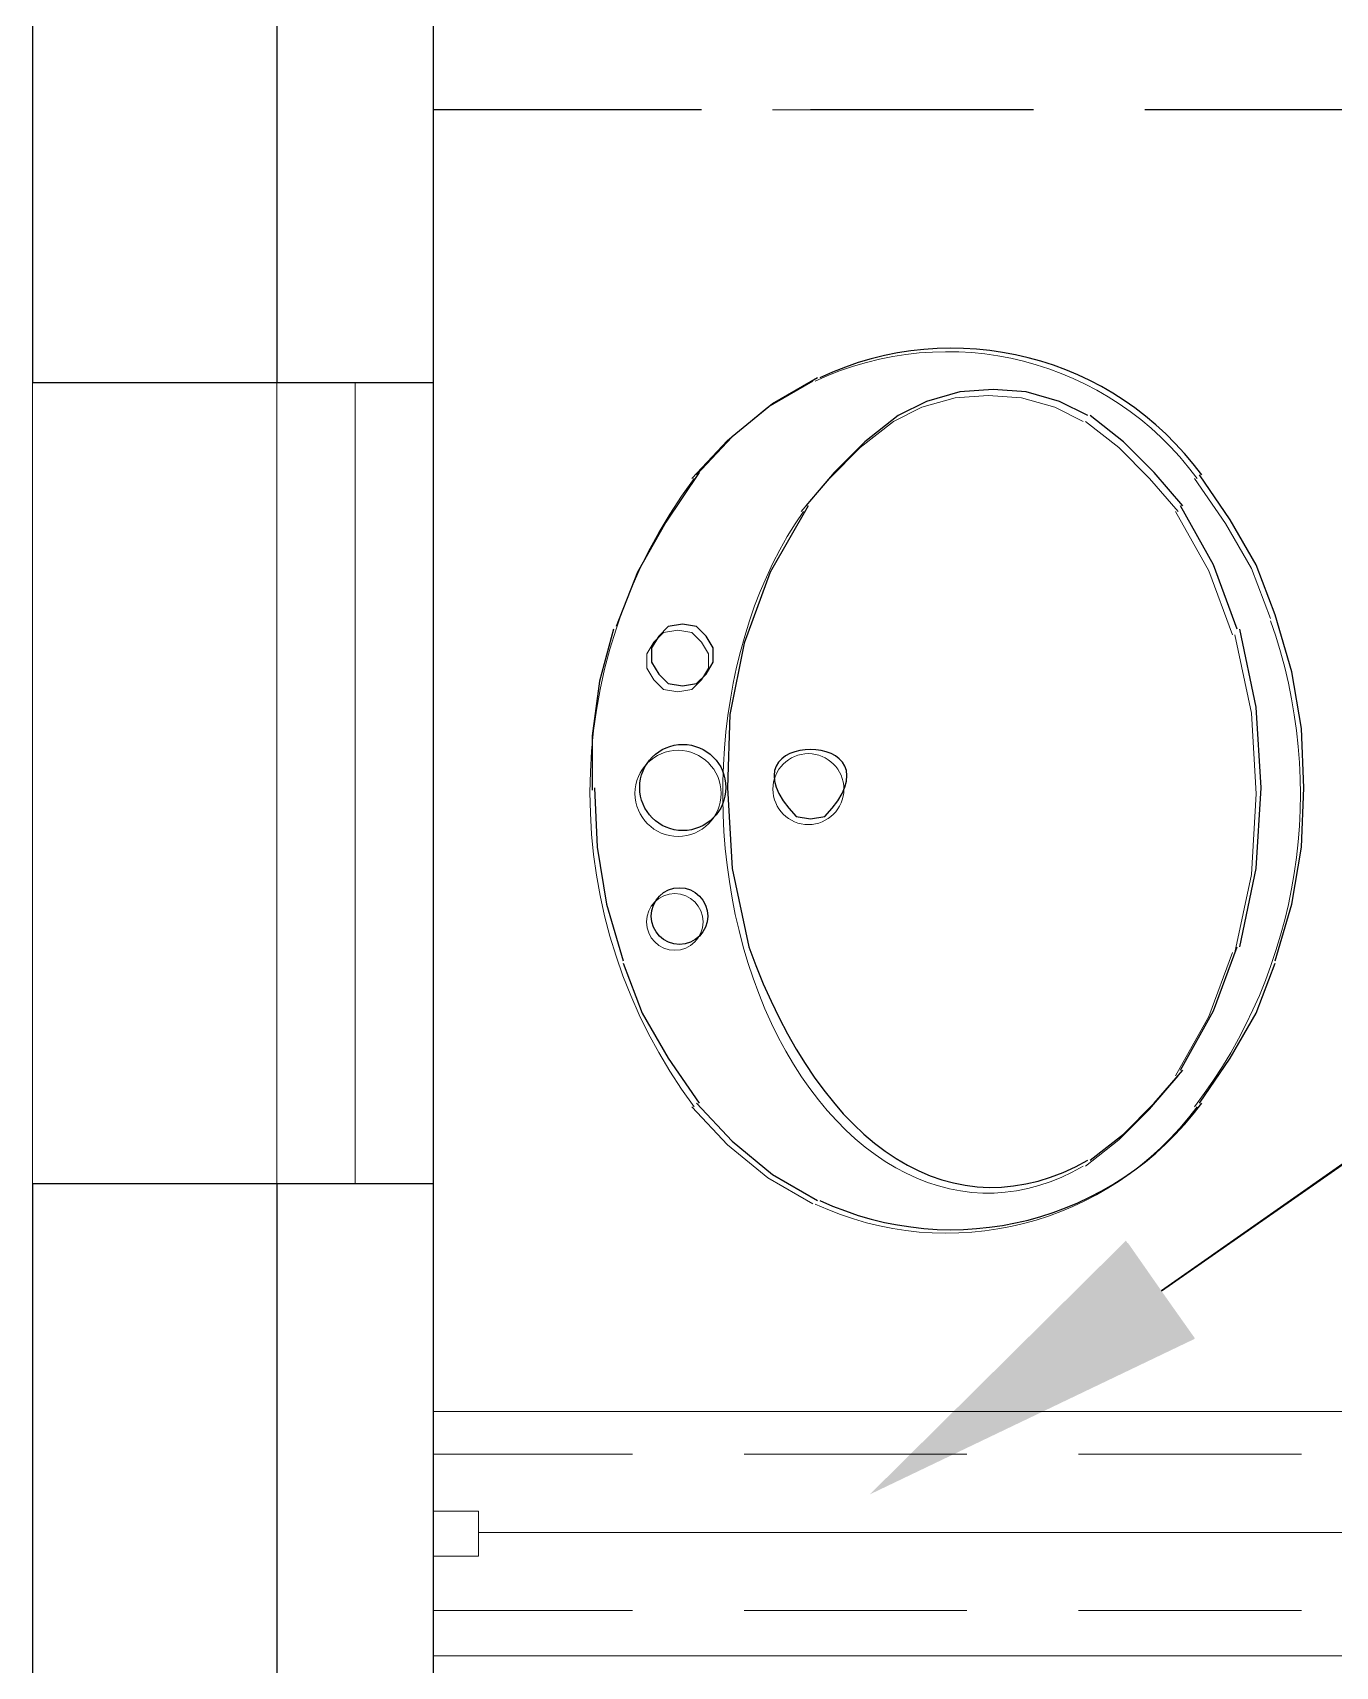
# Model space of a CAD drawing. Header units: inches. Extents: x -167 to 6071, y -6287 to -2731.
# Drawn here: x -112.1 to -82.8, y -5929.83 to -5893.08 of the extents above; entities that cross this region are included whole.
import ezdxf
from ezdxf import colors
from ezdxf.entities.mleader import LeaderData, LeaderLine
from ezdxf.math import Vec2, Vec3

# ---------------------------------------------------------------- set-up
doc = ezdxf.new("R2010")
doc.units = ezdxf.units.IN
doc.header["$LTSCALE"] = 96
doc.header["$MEASUREMENT"] = 0
doc.linetypes.add('Dash', pattern=[0.225, 0.15, -0.075])
doc.layers.add('Doors', color=5, linetype='Continuous', lineweight=9)
doc.layers.add('Wall_line', color=6, linetype='Continuous', lineweight=18)
doc.layers.add('Furniture', color=7, linetype='Continuous', lineweight=5, true_color=0x994d00)
doc.layers.add('PDF_Geometry', color=7, linetype='Continuous', true_color=0x4a4a4a)
doc.layers.add('PDF_Solid Fills', color=7, linetype='Continuous')
doc.styles.get("Standard").update_dxf_attribs({"font": 'arial.ttf'})

# ---------------------------------------------------------------- blocks, each defined once
blk = doc.blocks.new('Sink')
at = {"layer": 'Furniture'}
for points in [[(-2.293, 7.067), (-3.093, 7.92), (-4, 8.667), (-5.013, 9.253)], [(-11.147, 8.4), (-11.893, 7.813), (-12.587, 7.12), (-13.227, 6.373)], [(-13.173, 6.373), (-13.92, 5.04), (-14.453, 3.6)], [(-14.507, 3.6), (-14.88, 1.84), (-14.987, 0.027), (-14.88, -1.787), (-14.507, -3.547)], [(-14.453, -3.547), (-13.92, -4.987), (-13.173, -6.32)], [(-15.307, -3.92), (-14.88, -5.04), (-14.293, -6.053), (-13.6, -7.067)], [(-13.227, -6.32), (-12.587, -7.067), (-11.893, -7.76), (-11.147, -8.347)], [(-11.093, -8.347), (-10.453, -8.667), (-9.707, -8.88), (-8.96, -8.933), (-8.213, -8.88), (-7.467, -8.667), (-6.827, -8.347), (-6.08, -7.76), (-5.387, -7.067), (-4.747, -6.32)], [(-5.013, -9.253), (-4, -8.667), (-3.093, -7.92), (-2.293, -7.067)]]:
    blk.add_lwpolyline(points, dxfattribs=at)
blk.add_lwpolyline([(-1.973, -2.267), (-2.293, -2.32), (-2.507, -2.533), (-2.667, -2.8), (-2.667, -3.12), (-2.507, -3.387), (-2.293, -3.6), (-1.973, -3.653), (-1.653, -3.6), (-1.44, -3.387), (-1.28, -3.12), (-1.28, -2.8), (-1.44, -2.533), (-1.653, -2.32)], close=True, dxfattribs=at)
for centre, radius in [((-1.908, 2.91), 0.637), ((-1.982, 0.018), 0.969), ((-4.913, -0.078), 0.798)]:
    blk.add_circle(centre, radius, dxfattribs=at)
for centre, radius, start, end in [((-8.025, 2.919), 6.992, 64.9653, 143.609), ((-4.365, 0.025), 11.613, 142.6761, 199.5796), ((-11.813, 0), 11.813, 323.2594, 36.7406), ((-8.035, -2.956), 6.962, 216.1908, 295.2349)]:
    blk.add_arc(centre, radius, start, end, dxfattribs=at)
blk.add_ellipse((-8.858, 0.171), major_axis=(-0.18, 8.837), ratio=0.664092, start_param=3.873962, end_param=6.643025, dxfattribs=at)

msp = doc.modelspace()

# ---------------------------------------------------------------- linework, layer by layer
at = {"layer": 'Doors', "transparency": 33554687}
for points in [[(-112.097, -5900.949), (-112.097, -5918.975)], [(-106.603, -5900.949), (-106.603, -5918.975)], [(-104.843, -5900.949), (-104.843, -5918.975)], [(-98.603, -5925.055), (-103.083, -5925.055)], [(-91.083, -5925.055), (-96.097, -5925.055)], [(-83.563, -5925.055), (-88.577, -5925.055)], [(-102.07, -5926.815), (-76.577, -5926.815)], [(-98.603, -5928.575), (-103.083, -5928.575)], [(-91.083, -5928.575), (-96.097, -5928.575)], [(-83.563, -5928.575), (-88.577, -5928.575)]]:
    msp.add_lwpolyline(points, dxfattribs=at)
msp.add_lwpolyline([(-103.083, -5927.349), (-102.07, -5927.349), (-102.07, -5926.335), (-103.083, -5926.335)], close=True, dxfattribs=at)
at = {"layer": 'Furniture', "linetype": 'Dash', "ltscale": 0.4, "transparency": 33554687}
msp.add_lwpolyline([(-81.057, -5894.815), (-103.083, -5894.815)], dxfattribs=at)
at = {"layer": 'PDF_Geometry', "color": 7}
for points in [[(-103.083, -5988.575), (-103.083, -5816.575), (-43.083, -5816.575), (-43.083, -5844.629), (-34.603, -5853.109), (-32.097, -5850.655), (-39.563, -5843.189), (-39.563, -5832.575), (24.917, -5832.575), (24.917, -5872.575), (-10.177, -5872.575), (-15.137, -5867.615), (-17.59, -5870.069), (-13.75, -5873.962), (-16.577, -5876.789), (-14.07, -5879.295), (-10.87, -5876.095), (76.97, -5876.095), (76.97, -5872.575), (69.93, -5872.575), (69.93, -5864.575), (66.41, -5864.575), (66.41, -5872.575)], [(-103.083, -5864.682), (-112.097, -5864.682), (-112.097, -5900.949), (-103.083, -5900.949)], [(-106.603, -5864.682), (-106.603, -5900.949)], [(-86.71, -5921.375), (-77.803, -5915.135)], [(-103.083, -5918.975), (-112.097, -5918.975), (-112.097, -5997.589), (-89.803, -5997.589), (-89.803, -5988.575)], [(-106.603, -5918.975), (-106.603, -5992.095), (-89.803, -5992.095)]]:
    msp.add_lwpolyline(points, dxfattribs=at)
at = {"layer": 'PDF_Geometry'}
for points in [[(-97.057, -5894.815), (-103.083, -5894.815)], [(-89.59, -5894.815), (-94.603, -5894.815)], [(-81.057, -5894.815), (-87.083, -5894.815)], [(-94.443, -5900.842), (-95.457, -5901.429), (-96.363, -5902.175), (-97.163, -5903.029)], [(-88.363, -5901.695), (-89.003, -5901.375), (-89.75, -5901.162), (-90.497, -5901.109), (-91.243, -5901.162), (-91.99, -5901.375), (-92.63, -5901.695), (-93.377, -5902.282), (-94.07, -5902.975), (-94.71, -5903.722)], [(-86.23, -5903.722), (-86.87, -5902.975), (-87.563, -5902.282), (-88.31, -5901.695)], [(-97.11, -5902.975), (-97.857, -5904.095), (-98.497, -5905.215), (-98.977, -5906.442)], [(-84.15, -5913.962), (-83.777, -5912.682), (-83.563, -5911.402), (-83.51, -5910.069), (-83.563, -5908.735), (-83.777, -5907.455), (-84.15, -5906.175), (-84.577, -5905.055), (-85.163, -5904.042), (-85.857, -5903.029)], [(-94.657, -5903.722), (-95.51, -5905.215), (-96.097, -5906.815), (-96.417, -5908.415), (-96.47, -5910.069), (-96.363, -5911.882), (-95.99, -5913.642)], [(-85.003, -5906.495), (-85.537, -5905.055), (-86.283, -5903.722)], [(-99.03, -5906.495), (-99.35, -5907.669), (-99.51, -5908.895), (-99.51, -5910.122)], [(-84.95, -5913.642), (-84.577, -5911.882), (-84.47, -5910.069), (-84.577, -5908.255), (-84.95, -5906.495)], [(-99.457, -5910.069), (-99.403, -5911.402), (-99.19, -5912.682), (-98.817, -5913.962)], [(-94.923, -5910.709), (-94.603, -5910.762), (-94.283, -5910.709)], [(-86.283, -5916.415), (-85.537, -5915.082), (-85.003, -5913.642)], [(-98.817, -5914.015), (-98.39, -5915.135), (-97.803, -5916.149), (-97.11, -5917.162)], [(-85.857, -5917.162), (-85.163, -5916.149), (-84.577, -5915.135), (-84.15, -5914.015)], [(-88.31, -5918.442), (-87.563, -5917.855), (-86.87, -5917.162), (-86.23, -5916.415)], [(-97.163, -5917.162), (-96.363, -5918.015), (-95.457, -5918.762), (-94.443, -5919.349)]]:
    msp.add_lwpolyline(points, dxfattribs=at)
msp.add_lwpolyline([(-97.483, -5907.775), (-97.163, -5907.722), (-96.95, -5907.509), (-96.79, -5907.242), (-96.79, -5906.922), (-96.95, -5906.655), (-97.163, -5906.442), (-97.483, -5906.389), (-97.803, -5906.442), (-98.017, -5906.655), (-98.177, -5906.922), (-98.177, -5907.242), (-98.017, -5907.509), (-97.803, -5907.722)], close=True, dxfattribs=at)
for centre, radius in [((-97.475, -5910.06), 0.969), ((-97.549, -5912.952), 0.637)]:
    msp.add_circle(centre, radius, dxfattribs=at)
for centre, radius, start, end in [((-91.422, -5907.14), 6.962, 36.1908, 115.2349), ((-91.431, -5913.014), 6.992, 244.9653, 323.609)]:
    msp.add_arc(centre, radius, start, end, dxfattribs=at)
msp.add_ellipse((-89.568, -5903.642), major_axis=(1.269, 15.401), ratio=0.491833, start_param=2.317307, end_param=3.465102, dxfattribs=at)
msp.add_open_spline([(-94.283, -5910.709), (-92.324, -5908.703), (-96.882, -5908.703), (-94.923, -5910.709)], degree=3, dxfattribs=at)
at = {"layer": 'PDF_Solid Fills', "transparency": 33554559}
msp.add_solid([(-85.963, -5922.442), (-93.27, -5925.962), (-87.51, -5920.255)], dxfattribs=at)
at = {"layer": 'Wall_line'}
msp.add_lwpolyline([(-103.083, -5924.095), (-75.563, -5924.095), (-75.563, -5929.589), (-103.083, -5929.589)], dxfattribs=at)

# ---------------------------------------------------------------- block references
at = {"layer": 'Doors', "rotation": 180}
msp.add_blockref('Sink', (-99.563, -5910.175), dxfattribs=at)

# ---------------------------------------------------------------- leaders
at = {"layer": 'Doors'}
ml = msp.add_multileader_mtext('Standard', dxfattribs=at)
ml.set_content('', color=256)
ml.set_leader_properties()
ml.build(insert=Vec2(0, 0))
ml.multileader.update_dxf_attribs({"text_right_attachment_type": 6, "dogleg_length": 0, "arrow_head_size": 8})
ctx = ml.context
ctx.base_point, ctx.char_height, ctx.arrow_head_size, ctx.landing_gap_size, ctx.plane_origin = Vec3(-77.893, -5915.225), 0.18, 8, 0.09, Vec3(-94.319, -5903.106)
ctx.right_attachment = 6
notes = []
notes.append((ctx, [(0, (1, 1, 0), (-77.893, -5915.225), (1, 0), 0, [(0, [(-93.27, -5925.962)], 0, [])])]))
ctx.mtext.insert, ctx.mtext.flow_direction = Vec3(-77.803, -5915.135), 5
for ctx, leaders in notes:
    for number, flags, end, landing, length, lines in leaders:
        leader = LeaderData()
        leader.index, (leader.has_last_leader_line, leader.has_dogleg_vector, leader.attachment_direction) = number, flags
        leader.last_leader_point, leader.dogleg_vector, leader.dogleg_length = Vec3(end), Vec3(landing), length
        for number, points, colour, breaks in lines:
            line = LeaderLine()
            line.index, line.vertices, line.color, line.breaks = number, Vec3.list(points), colors.encode_raw_color(colour), breaks
            leader.lines.append(line)
        ctx.leaders.append(leader)

doc.saveas('drawing.dxf')
